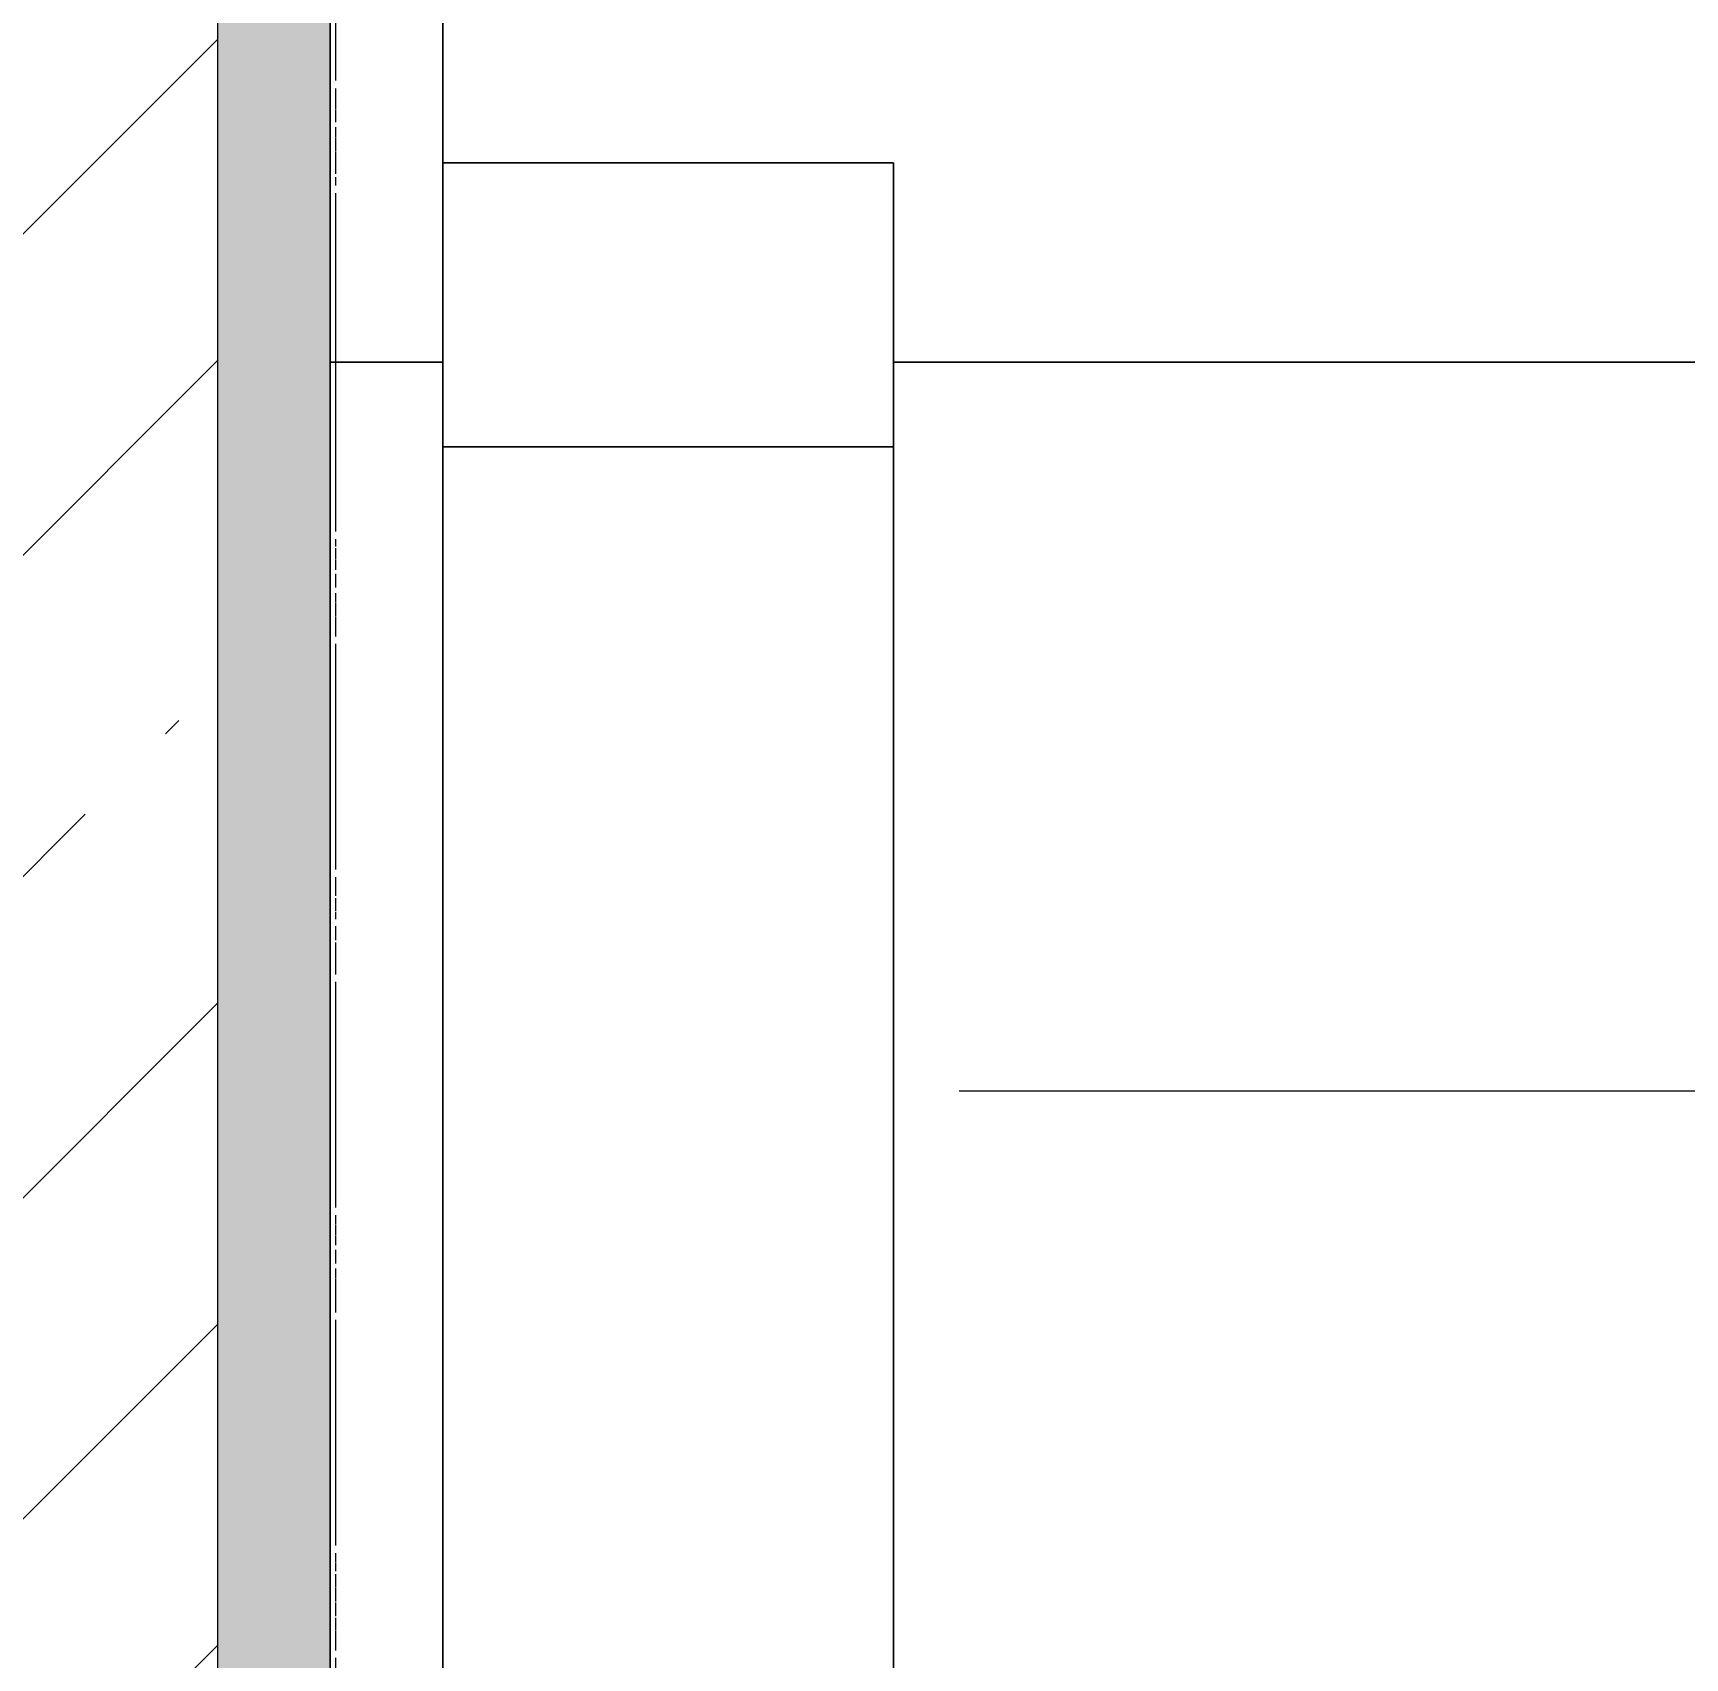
# Model space of a CAD drawing. Header units: millimetres. Extents: x 81494 to 296443, y -8553 to 29000.
# Drawn here: x 100767.2 to 101060.5, y 19024.5 to 19312.9 of the extents above; entities that cross this region are included whole.
import ezdxf

# ---------------------------------------------------------------- set-up
doc = ezdxf.new("R2010")
doc.units = ezdxf.units.MM
for name, color, linetype, lineweight in [('A-ANNO-DIMS', 7, 'Continuous', 9), ('A-ANNO-DIMS-100', 7, 'Continuous', 9), ('A-WALL', 7, 'Continuous', 9), ('I-FURN-IDEN', 7, 'Continuous', 9), ('I-WALL', 7, 'Continuous', 9)]:
    doc.layers.add(name, color=color, linetype=linetype, lineweight=lineweight)
for name, color, linetype, lineweight, true_color in [('A-WALL-1', 9, 'Continuous', 9, 0x808080), ('A-WALL-FNSH-1', 9, 'Continuous', 9, 0x808080), ('I-FURN-1', 9, 'Continuous', 9, 0x808080)]:
    doc.layers.add(name, color=color, linetype=linetype, lineweight=lineweight, true_color=true_color)
doc.styles.add('ISOCPEUR_1', font='isocpeur.ttf', dxfattribs={"width": 0.9, "height": 200})
doc.dimstyles.new('ISO-2_0_0_9К_Средний_округл2', dxfattribs={"dimscale": 304.8, "dimtxt": 199.196235, "dimasz": 0.492126, "dimexe": 0.393701, "dimexo": 0, "dimgap": 0, "dimtad": 1, "dimdec": 0, "dimrnd": 10, "dimzin": 0, "dimdsep": 46, "dimtxsty": 'ISOCPEUR_1', "dimblk1": 'OBLIQUE', "dimblk2": 'OBLIQUE', "dimsah": 1, "dimcen": 0.09, "dimdle": 0.393701, "dimazin": 0, "dimtfac": 1, "dimtdec": 4, "dimtix": 1, "dimtmove": 0, "dimatfit": 3, "dimfxl": 1, "dimtvp": 1, "dimtolj": 1, "dimtzin": 0, "dimarcsym": 2})

# ---------------------------------------------------------------- blocks, each defined once
blk = doc.blocks.new('Бизиборд лего - бизиборд 1_21б-32328682-План расстановки мебели и оборудования 1 этажа в осях 23_1-33')
at = {"layer": 'I-FURN-1'}
for p, q in [((315, 100), (-35.37, 100)), ((-35.37, 100), (-35.37, 20)), ((-35.37, 20), (-35.37, 100)), ((-35.37, 100), (315, 100)), ((315, 100), (15, 100)), ((15, 100), (15, 20)), ((15, 20), (15, 100)), ((15, 100), (315, 100)), ((0, 20), (-500, 20)), ((-85, 20), (-50, 20)), ((-50, 20), (-35.35, 20)), ((-35.35, 20), (-50, 20)), ((-50, 20), (-35.35, 20)), ((-45, 20), (-50, 20)), ((-50, 20), (-35.35, 20)), ((-49.66, 20), (-50, 20)), ((-50, 20), (-35.35, 20)), ((-35.35, 20), (-50, 20)), ((-50, 20), (-35.35, 20)), ((-35.35, 20), (-50, 20)), ((-50, 20), (-35.35, 20)), ((-47.07, 20), (-50, 20)), ((-50, 20), (-35.35, 20)), ((-35.35, 20), (-50, 20)), ((-50, 20), (-42.59, 20)), ((-48.66, 20), (-50, 20)), ((-50, 20), (-48.66, 20)), ((-49.66, 20), (-50, 20)), ((-50, 20), (-35.35, 20)), ((-35.35, 20), (-50, 20)), ((-50, 20), (-35.35, 20)), ((-49.66, 20), (-50, 20)), ((-50, 20), (-35.35, 20)), ((-35.35, 20), (-50, 20)), ((-50, 20), (-45, 20)), ((-49.66, 20), (-50, 20)), ((-50, 20), (-47.07, 20)), ((-49.66, 20), (-50, 20)), ((-50, 20), (-49.66, 20)), ((-45, 20), (-50, 20)), ((-50, 20), (-35.35, 20)), ((-47.07, 20), (-50, 20)), ((-50, 20), (-35.35, 20)), ((-49.66, 20), (-50, 20)), ((-50, 20), (-48.66, 20)), ((-35.35, 20), (-50, 20)), ((-50, 20), (-48.66, 20)), ((-35.35, 20), (-50, 20)), ((-50, 20), (-48.66, 20)), ((-47.07, 20), (-50, 20)), ((-50, 20), (-40, 20)), ((-45, 20), (-50, 20)), ((-50, 20), (-30, 20)), ((-30, 20), (-50, 20)), ((-50, 20), (-49.66, 20)), ((-49.66, 20), (-50, 20)), ((-50, 20), (-40, 20)), ((-47.07, 20), (-50, 20)), ((-50, 20), (-30, 20)), ((-30, 20), (-50, 20)), ((-50, 20), (-30, 20)), ((-30, 20), (-50, 20)), ((-50, 20), (-42.59, 20)), ((-30, 20), (-50, 20)), ((-45, 20), (-49.66, 20)), ((-45, 20), (-49.66, 20)), ((-48.66, 20), (-49.66, 20)), ((-45, 20), (-49.66, 20)), ((-48.66, 20), (-49.66, 20)), ((-49.66, 20), (-40, 20)), ((-48.66, 20), (-49.66, 20)), ((-49.66, 20), (-48.66, 20)), ((-30, 20), (-49.66, 20)), ((-48.66, 20), (-42.59, 20)), ((-42.59, 20), (-48.66, 20)), ((-48.66, 20), (-35.35, 20)), ((-47.07, 20), (-48.66, 20)), ((-45, 20), (-48.66, 20)), ((-35.35, 20), (-48.66, 20)), ((-48.66, 20), (-35.35, 20)), ((-48.66, 20), (-47.07, 20)), ((-48.66, 20), (-47.07, 20)), ((-48.66, 20), (-47.07, 20)), ((-45, 20), (-47.07, 20)), ((-45, 20), (-47.07, 20)), ((-47.07, 20), (-40, 20)), ((-45, 20), (-47.07, 20)), ((-47.07, 20), (-35.35, 20)), ((-47.07, 20), (-40, 20)), ((-35.35, 20), (-47.07, 20)), ((-47.07, 20), (-45, 20)), ((-45, 20), (-47.07, 20)), ((-35.35, 20), (-45, 20)), ((-42.59, 20), (-45, 20)), ((-42.59, 20), (-45, 20)), ((-35.35, 20), (-45, 20)), ((-37.41, 20), (-45, 20)), ((-45, 20), (-42.59, 20)), ((-35.35, 20), (-45, 20)), ((-42.59, 20), (-45, 20)), ((-35.35, 20), (-45, 20)), ((-42.59, 20), (-45, 20)), ((-35.35, 20), (-45, 20)), ((-45, 20), (-40, 20)), ((-40, 20), (-45, 20)), ((-40, 20), (-42.59, 20)), ((-35.35, 20), (-42.59, 20)), ((-42.59, 20), (-35.35, 20)), ((-40, 20), (-42.59, 20)), ((-42.59, 20), (-35.35, 20)), ((-40, 20), (-42.59, 20)), ((-40, 20), (-42.59, 20)), ((-42.59, 20), (-30, 20)), ((-41.7, 20), (-35.37, 20)), ((-35.35, 20), (-40, 20)), ((-35.35, 20), (-40, 20)), ((-40, 20), (-37.41, 20)), ((-35.35, 20), (-40, 20)), ((-40, 20), (-35.35, 20)), ((-35.35, 20), (-40, 20)), ((-40, 20), (-35.35, 20)), ((-40, 20), (-35.35, 20)), ((-40, 20), (-35, 20)), ((-40, 20), (-31.34, 20)), ((-37.41, 20), (-40, 20)), ((-35.35, 20), (-37.41, 20)), ((-37.41, 20), (-35.35, 20)), ((-30.34, 20), (-37.41, 20)), ((-35, 20), (-33.43, 20)), ((-35, 20), (-30, 20)), ((-30, 20), (-35, 20)), ((-35, 20), (-30, 20)), ((-30, 20), (-35, 20)), ((-35, 20), (-30, 20)), ((-30, 20), (-35, 20)), ((-35, 20), (-30, 20)), ((-30, 20), (-35, 20)), ((-35, 20), (-30, 20)), ((-30, 20), (-35, 20)), ((-35, 20), (-30, 20)), ((-30, 20), (-35, 20)), ((-35, 20), (-32.93, 20)), ((-30, 20), (-35, 20)), ((-35, 20), (-30, 20)), ((-30, 20), (-35, 20)), ((-35, 20), (-30, 20)), ((-30.34, 20), (-35, 20)), ((-35, 20), (-30, 20)), ((-30, 20), (-35, 20)), ((-35, 20), (-30, 20)), ((-32.93, 20), (-35, 20)), ((-35, 20), (-30, 20)), ((-30, 20), (-35, 20)), ((-35, 20), (-30, 20)), ((-30, 20), (-35, 20)), ((-35, 20), (-32.93, 20)), ((-31.34, 20), (-35, 20)), ((-35, 20), (-32.93, 20)), ((-30.34, 20), (-35, 20)), ((-35, 20), (-30, 20)), ((-30, 20), (-35, 20)), ((-35, 20), (-30, 20)), ((-32.93, 20), (-35, 20)), ((-35, 20), (-30, 20)), ((-30.34, 20), (-35, 20)), ((-35, 20), (-30, 20)), ((-30, 20), (-35, 20)), ((-35, 20), (-30, 20)), ((-30, 20), (-35, 20)), ((-35, 20), (-32.93, 20)), ((-32.93, 20), (-35, 20)), ((-35, 20), (-32.93, 20)), ((-35, 20), (-33.43, 20)), ((-33.43, 20), (-35, 20)), ((-32.93, 20), (-31.34, 20)), ((-32.93, 20), (-30, 20)), ((-30, 20), (-32.93, 20)), ((-32.93, 20), (-31.34, 20)), ((-32.93, 20), (-31.34, 20)), ((-30, 20), (-32.93, 20)), ((-32.93, 20), (-30.34, 20)), ((-30.34, 20), (-32.93, 20)), ((-32.93, 20), (-30, 20)), ((-32.93, 20), (-31.34, 20)), ((-31.34, 20), (-32.93, 20)), ((-31.34, 20), (-30.34, 20)), ((-30.34, 20), (-31.34, 20)), ((-31.34, 20), (-30, 20)), ((-31.34, 20), (-30.34, 20)), ((-30, 20), (-30.34, 20)), ((-30.34, 20), (-30, 20)), ((-30, 20), (-30.34, 20)), ((-30, 20), (-30.34, 20)), ((-30, 20), (-30.34, 20)), ((-30.34, 20), (-30, 20)), ((-30, 20), (-30.34, 20)), ((-30.34, 20), (-30, 20)), ((-30, 20), (-30.34, 20)), ((-30, 20), (0, 20)), ((-30, 20), (30, 20)), ((30, 20), (-30, 20)), ((0, 0), (0, 20)), ((0, 20), (0, 0)), ((500, 20), (0, 20)), ((0, 20), (0, 0)), ((0, 0), (0, 20)), ((0, 20), (15, 20)), ((15, 20), (30, 20)), ((30, 20), (15, 20)), ((15, 20), (30, 20)), ((30, 20), (49.66, 20)), ((37.41, 20), (30, 20)), ((30, 20), (50, 20)), ((50, 20), (30, 20)), ((30, 20), (49.66, 20)), ((30.34, 20), (30, 20)), ((30, 20), (50, 20)), ((31.34, 20), (30, 20)), ((30, 20), (47.07, 20)), ((32.93, 20), (30, 20)), ((30, 20), (31.34, 20)), ((50, 20), (30, 20)), ((30, 20), (40, 20)), ((30.34, 20), (30, 20)), ((30, 20), (50, 20)), ((50, 20), (30, 20)), ((30, 20), (50, 20)), ((50, 20), (30, 20)), ((30, 20), (31.34, 20)), ((49.66, 20), (30, 20)), ((30, 20), (47.07, 20)), ((35, 20), (30, 20)), ((30, 20), (50, 20)), ((50, 20), (30, 20)), ((30, 20), (45, 20)), ((30.34, 20), (30, 20)), ((30, 20), (50, 20)), ((50, 20), (30, 20)), ((30, 20), (32.93, 20)), ((47.07, 20), (30, 20)), ((30, 20), (35, 20)), ((31.34, 20), (30, 20)), ((30, 20), (30.34, 20)), ((48.66, 20), (30, 20)), ((30, 20), (30.34, 20)), ((50, 20), (30, 20)), ((30, 20), (45, 20)), ((35, 20), (30, 20)), ((30, 20), (40, 20)), ((50, 20), (30, 20)), ((30, 20), (50, 20)), ((50, 20), (30, 20)), ((30, 20), (50, 20)), ((50, 20), (30, 20)), ((30, 20), (31.34, 20)), ((30.34, 20), (30, 20)), ((30, 20), (35, 20)), ((35, 20), (30, 20)), ((30, 20), (30.34, 20)), ((30.34, 20), (30, 20)), ((30, 20), (32.93, 20)), ((50, 20), (30, 20)), ((30, 20), (50, 20)), ((50, 20), (30, 20)), ((45, 20), (30.34, 20)), ((37.41, 20), (30.34, 20)), ((50, 20), (30.34, 20)), ((30.34, 20), (31.34, 20)), ((30.34, 20), (50, 20)), ((35, 20), (30.34, 20)), ((30.34, 20), (31.34, 20)), ((32.93, 20), (30.34, 20)), ((31.34, 20), (32.72, 20)), ((32.72, 20), (31.34, 20)), ((31.34, 20), (32.72, 20)), ((32.72, 20), (31.34, 20)), ((31.34, 20), (32.72, 20)), ((50, 20), (31.34, 20)), ((31.34, 20), (50, 20)), ((31.34, 20), (50, 20)), ((35, 20), (31.34, 20)), ((31.34, 20), (32.93, 20)), ((31.34, 20), (35, 20)), ((31.34, 20), (32.93, 20)), ((32.93, 20), (36.85, 20)), ((36.85, 20), (32.93, 20)), ((32.93, 20), (36.85, 20)), ((36.85, 20), (32.93, 20)), ((32.93, 20), (36.85, 20)), ((35, 20), (32.93, 20)), ((32.93, 20), (50, 20)), ((32.93, 20), (37.41, 20)), ((32.93, 20), (37.41, 20)), ((37.41, 20), (32.93, 20)), ((32.93, 20), (48.66, 20)), ((37.41, 20), (35, 20)), ((42.59, 20), (35, 20)), ((35, 20), (42.59, 20)), ((40, 20), (35, 20)), ((50, 20), (35, 20)), ((35, 20), (50, 20)), ((50, 20), (35, 20)), ((35, 20), (50, 20)), ((45, 20), (35, 20)), ((37.41, 20), (40, 20)), ((40, 20), (37.41, 20)), ((37.41, 20), (40, 20)), ((40, 20), (37.41, 20)), ((37.41, 20), (40, 20)), ((50, 20), (37.41, 20)), ((40, 20), (37.41, 20)), ((40, 20), (37.41, 20)), ((37.41, 20), (50, 20)), ((37.41, 20), (42.59, 20)), ((42.59, 20), (37.41, 20)), ((42.59, 20), (40, 20)), ((40, 20), (50, 20)), ((42.59, 20), (40, 20)), ((49.66, 20), (40, 20)), ((40, 20), (42.59, 20)), ((40.99, 20), (45, 20)), ((45, 20), (40.99, 20)), ((40.99, 20), (45, 20)), ((45, 20), (40.99, 20)), ((40.99, 20), (45, 20)), ((47.07, 20), (42.59, 20)), ((45, 20), (42.59, 20)), ((45, 20), (42.59, 20)), ((42.59, 20), (45, 20)), ((42.59, 20), (45, 20)), ((42.59, 20), (47.07, 20)), ((47.07, 20), (42.59, 20)), ((50, 20), (45, 20)), ((47.07, 20), (45, 20)), ((50, 20), (45, 20)), ((45, 20), (50, 20)), ((45, 20), (47.07, 20)), ((45, 20), (50, 20)), ((45, 20), (47.07, 20)), ((50, 20), (45, 20)), ((45.12, 20), (48.66, 20)), ((48.66, 20), (45.12, 20)), ((45.12, 20), (48.66, 20)), ((48.66, 20), (45.12, 20)), ((45.12, 20), (48.66, 20)), ((47.07, 20), (49.66, 20)), ((48.66, 20), (47.07, 20)), ((50, 20), (47.07, 20)), ((47.07, 20), (50, 20)), ((50, 20), (47.07, 20)), ((47.07, 20), (48.66, 20)), ((47.07, 20), (50, 20)), ((47.07, 20), (49.66, 20)), ((49.66, 20), (47.07, 20)), ((49.66, 20), (48.66, 20)), ((48.66, 20), (49.66, 20)), ((50, 20), (48.66, 20)), ((48.66, 20), (50, 20)), ((49.66, 20), (50, 20)), ((49.66, 20), (50, 20)), ((49.66, 20), (50, 20)), ((50, 20), (49.66, 20)), ((50, 20), (49.66, 20)), ((49.66, 20), (50, 20)), ((50, 20), (49.66, 20)), ((49.66, 20), (50, 20)), ((50, 20), (49.66, 20)), ((50, 20), (90, 20)), ((90, 20), (50, 20)), ((50, 20), (90, 20)), ((90, 20), (50, 20)), ((50, 20), (90, 20)), ((90, 20), (92.93, 20)), ((107.07, 20), (90, 20)), ((90, 20), (107.07, 20)), ((107.07, 20), (90, 20)), ((90, 20), (92.93, 20)), ((107.07, 20), (90, 20)), ((90, 20), (90.34, 20)), ((90.34, 20), (90, 20)), ((90, 20), (90.34, 20)), ((90.34, 20), (90, 20)), ((90, 20), (107.07, 20)), ((107.07, 20), (90, 20)), ((90, 20), (107.07, 20)), ((107.07, 20), (90, 20)), ((90, 20), (105, 20)), ((107.07, 20), (90, 20)), ((90, 20), (107.07, 20)), ((107.07, 20), (90, 20)), ((90, 20), (105, 20)), ((90.34, 20), (90, 20)), ((90, 20), (102.59, 20)), ((102.59, 20), (90, 20)), ((90, 20), (107.07, 20)), ((107.07, 20), (90, 20)), ((90, 20), (100, 20)), ((107.07, 20), (90, 20)), ((90, 20), (107.07, 20)), ((90.34, 20), (90, 20)), ((90, 20), (107.07, 20)), ((107.07, 20), (90, 20)), ((90, 20), (107.07, 20)), ((90.34, 20), (90, 20)), ((90, 20), (102.59, 20)), ((95, 20), (90, 20)), ((90, 20), (107.07, 20)), ((107.07, 20), (90, 20)), ((90, 20), (107.07, 20)), ((107.07, 20), (90, 20)), ((90, 20), (92.93, 20)), ((90.34, 20), (90, 20)), ((90, 20), (107.07, 20)), ((107.07, 20), (90, 20)), ((90, 20), (107.07, 20)), ((107.07, 20), (90, 20)), ((90, 20), (92.93, 20)), ((100, 20), (90, 20)), ((90, 20), (91.34, 20)), ((90.34, 20), (90, 20)), ((90, 20), (90.34, 20)), ((107.07, 20), (90, 20)), ((90, 20), (91.34, 20)), ((107.07, 20), (90, 20)), ((90, 20), (110, 20)), ((110, 20), (90, 20)), ((90.34, 20), (91.34, 20)), ((91.34, 20), (90.34, 20)), ((90.34, 20), (91.34, 20)), ((91.34, 20), (90.34, 20)), ((91.34, 20), (90.34, 20)), ((107.07, 20), (90.34, 20)), ((95, 20), (90.34, 20)), ((95, 20), (90.34, 20)), ((107.07, 20), (90.34, 20)), ((90.34, 20), (92.93, 20)), ((91.34, 20), (94.73, 20)), ((94.73, 20), (91.34, 20)), ((91.34, 20), (94.73, 20)), ((94.73, 20), (91.34, 20)), ((91.34, 20), (94.73, 20)), ((91.34, 20), (105, 20)), ((92.93, 20), (91.34, 20)), ((91.34, 20), (92.93, 20)), ((95, 20), (91.34, 20)), ((92.93, 20), (91.34, 20)), ((91.34, 20), (102.59, 20)), ((91.34, 20), (107.07, 20)), ((92.93, 20), (107.07, 20)), ((92.93, 20), (107.07, 20)), ((95, 20), (92.93, 20)), ((92.93, 20), (95, 20)), ((95, 20), (92.93, 20)), ((92.93, 20), (95, 20)), ((92.93, 20), (107.07, 20)), ((92.93, 20), (107.07, 20)), ((95, 20), (98.86, 20)), ((98.86, 20), (95, 20)), ((95, 20), (98.86, 20)), ((98.86, 20), (95, 20)), ((95, 20), (98.86, 20)), ((100, 20), (95, 20)), ((95, 20), (97.41, 20)), ((97.41, 20), (95, 20)), ((97.41, 20), (95, 20)), ((97.41, 20), (95, 20)), ((97.41, 20), (95, 20)), ((95, 20), (97.41, 20)), ((97.41, 20), (95, 20)), ((97.41, 20), (100, 20)), ((100, 20), (97.41, 20)), ((100, 20), (97.41, 20)), ((107.07, 20), (97.41, 20)), ((102.59, 20), (97.41, 20)), ((97.41, 20), (102.59, 20)), ((100, 20), (97.41, 20)), ((100, 20), (102.59, 20)), ((102.59, 20), (100, 20)), ((100, 20), (102.59, 20)), ((102.59, 20), (100, 20)), ((100, 20), (102.59, 20)), ((105, 20), (100, 20)), ((100, 20), (102.59, 20)), ((102.59, 20), (100, 20)), ((102.59, 20), (100, 20)), ((100, 20), (107.07, 20)), ((107.07, 20), (100, 20)), ((102.59, 20), (100, 20)), ((102.59, 20), (105, 20)), ((105, 20), (102.59, 20)), ((107.07, 20), (102.59, 20)), ((102.59, 20), (107.07, 20)), ((107.07, 20), (102.59, 20)), ((102.59, 20), (105, 20)), ((105, 20), (102.59, 20)), ((102.59, 20), (105, 20)), ((107.07, 20), (102.59, 20)), ((102.59, 20), (107.07, 20)), ((103, 20), (107.07, 20)), ((107.07, 20), (103, 20)), ((103, 20), (107.07, 20)), ((107.07, 20), (103, 20)), ((103, 20), (107.07, 20)), ((105, 20), (107.07, 20)), ((107.07, 20), (105, 20)), ((105, 20), (107.07, 20)), ((107.07, 20), (105, 20)), ((105, 20), (107.07, 20)), ((105, 20), (107.07, 20)), ((105, 20), (107.07, 20)), ((107.07, 20), (105, 20)), ((105, 20), (107.07, 20)), ((107.07, 20), (107.14, 20)), ((107.14, 20), (107.07, 20)), ((107.07, 20), (107.14, 20)), ((107.14, 20), (107.07, 20)), ((107.07, 20), (107.14, 20)), ((107.14, 20), (107.07, 20)), ((107.07, 20), (107.14, 20)), ((107.14, 20), (107.07, 20)), ((107.07, 20), (107.14, 20)), ((107.14, 20), (107.07, 20)), ((107.07, 20), (107.14, 20)), ((107.14, 20), (107.07, 20)), ((107.07, 20), (107.14, 20)), ((107.14, 20), (107.07, 20)), ((107.07, 20), (107.14, 20)), ((107.14, 20), (107.07, 20)), ((107.07, 20), (107.14, 20)), ((107.14, 20), (107.07, 20)), ((107.07, 20), (107.14, 20)), ((107.14, 20), (107.07, 20)), ((107.07, 20), (107.14, 20)), ((107.14, 20), (107.07, 20)), ((107.07, 20), (107.14, 20)), ((107.14, 20), (107.07, 20)), ((107.07, 20), (107.14, 20)), ((107.14, 20), (107.07, 20)), ((107.07, 20), (107.14, 20)), ((107.14, 20), (107.07, 20)), ((107.07, 20), (107.14, 20)), ((107.14, 20), (107.07, 20)), ((107.07, 20), (107.14, 20)), ((107.14, 20), (107.07, 20)), ((107.07, 20), (107.14, 20)), ((107.14, 20), (107.07, 20)), ((107.07, 20), (107.14, 20)), ((107.14, 20), (107.07, 20)), ((107.07, 20), (107.14, 20)), ((107.14, 20), (107.07, 20)), ((107.07, 20), (107.14, 20)), ((107.14, 20), (107.07, 20)), ((107.07, 20), (107.14, 20)), ((107.14, 20), (107.07, 20)), ((107.07, 20), (107.14, 20)), ((107.14, 20), (107.07, 20)), ((107.07, 20), (107.14, 20)), ((107.14, 20), (107.07, 20)), ((107.07, 20), (107.14, 20)), ((107.14, 20), (107.07, 20)), ((107.07, 20), (107.14, 20)), ((107.14, 20), (107.07, 20)), ((107.07, 20), (107.14, 20)), ((107.14, 20), (107.07, 20)), ((107.13, 20), (108.66, 20)), ((108.66, 20), (107.13, 20)), ((107.13, 20), (108.66, 20)), ((108.66, 20), (107.13, 20)), ((107.13, 20), (108.66, 20)), ((107.14, 20), (110, 20)), ((110, 20), (107.14, 20)), ((107.14, 20), (110, 20)), ((110, 20), (107.14, 20)), ((107.14, 20), (110, 20)), ((110, 20), (107.14, 20)), ((107.14, 20), (110, 20)), ((110, 20), (107.14, 20)), ((107.14, 20), (108.66, 20)), ((108.66, 20), (107.14, 20)), ((107.14, 20), (110, 20)), ((110, 20), (107.14, 20)), ((107.14, 20), (110, 20)), ((110, 20), (107.14, 20)), ((107.14, 20), (110, 20)), ((110, 20), (107.14, 20)), ((107.14, 20), (110, 20)), ((110, 20), (107.14, 20)), ((107.14, 20), (108.66, 20)), ((108.66, 20), (107.14, 20)), ((107.14, 20), (108.66, 20)), ((110, 20), (107.14, 20)), ((107.14, 20), (110, 20)), ((110, 20), (107.14, 20)), ((107.14, 20), (110, 20)), ((110, 20), (107.14, 20)), ((107.14, 20), (110, 20)), ((110, 20), (107.14, 20)), ((107.14, 20), (110, 20)), ((110, 20), (107.14, 20)), ((107.14, 20), (110, 20)), ((108.66, 20), (107.14, 20)), ((107.14, 20), (108.66, 20)), ((108.66, 20), (107.14, 20)), ((107.14, 20), (110, 20)), ((110, 20), (107.14, 20)), ((107.14, 20), (109.66, 20)), ((110, 20), (107.14, 20)), ((107.14, 20), (110, 20)), ((108.66, 20), (107.14, 20)), ((107.14, 20), (110, 20)), ((110, 20), (107.14, 20)), ((107.14, 20), (110, 20)), ((110, 20), (107.14, 20)), ((107.14, 20), (110, 20)), ((110, 20), (107.14, 20)), ((107.14, 20), (110, 20)), ((110, 20), (107.14, 20)), ((107.14, 20), (110, 20)), ((110, 20), (107.14, 20)), ((107.14, 20), (110, 20)), ((110, 20), (107.14, 20)), ((108.66, 20), (110, 20)), ((109.66, 20), (108.66, 20)), ((108.66, 20), (109.66, 20)), ((109.66, 20), (108.66, 20)), ((108.66, 20), (110, 20)), ((110, 20), (108.66, 20)), ((108.66, 20), (109.66, 20)), ((109.66, 20), (108.66, 20)), ((110, 20), (108.66, 20)), ((110, 20), (109.66, 20)), ((109.66, 20), (110, 20)), ((110, 20), (109.66, 20)), ((109.66, 20), (110, 20)), ((110, 20), (109.66, 20)), ((109.66, 20), (110, 20)), ((110, 20), (150, 20)), ((150, 20), (110, 20)), ((110, 20), (150, 20)), ((150, 20), (110, 20)), ((110, 20), (150, 20)), ((150, 20), (165, 20)), ((150.34, 20), (150, 20)), ((150, 20), (165, 20)), ((165, 20), (150, 20)), ((150, 20), (151.34, 20)), ((165, 20), (150, 20)), ((150, 20), (165, 20)), ((150.34, 20), (150, 20)), ((150, 20), (150.34, 20)), ((150.34, 20), (150, 20)), ((150, 20), (165, 20)), ((165, 20), (150, 20)), ((150, 20), (157.41, 20)), ((162.59, 20), (150, 20)), ((150, 20), (165, 20)), ((165, 20), (150, 20)), ((150, 20), (165, 20)), ((165, 20), (150, 20)), ((150, 20), (150.34, 20)), ((150.34, 20), (150, 20)), ((150, 20), (165, 20)), ((150.34, 20), (150, 20)), ((150, 20), (165, 20)), ((150.34, 20), (150, 20)), ((150, 20), (162.59, 20)), ((150.34, 20), (150, 20)), ((150, 20), (162.59, 20)), ((162.59, 20), (150, 20)), ((150, 20), (160, 20)), ((165, 20), (150, 20)), ((150, 20), (162.59, 20)), ((165, 20), (150, 20)), ((150, 20), (152.93, 20)), ((150.34, 20), (150, 20)), ((150, 20), (165, 20)), ((152.93, 20), (150, 20)), ((150, 20), (165, 20)), ((165, 20), (150, 20)), ((150, 20), (155, 20)), ((150.34, 20), (150, 20)), ((150, 20), (165, 20)), ((165, 20), (150, 20)), ((150, 20), (162.59, 20)), ((165, 20), (150, 20)), ((150, 20), (165, 20)), ((165, 20), (150, 20)), ((150, 20), (160, 20)), ((150.34, 20), (150, 20)), ((150, 20), (152.93, 20)), ((165, 20), (150, 20)), ((150, 20), (165, 20)), ((165, 20), (150, 20)), ((150, 20), (170, 20)), ((170, 20), (150, 20)), ((165, 20), (150.34, 20)), ((152.93, 20), (150.34, 20)), ((150.34, 20), (151.34, 20)), ((151.34, 20), (150.34, 20)), ((150.34, 20), (151.34, 20)), ((152.93, 20), (150.34, 20)), ((165, 20), (150.34, 20)), ((151.34, 20), (150.34, 20)), ((165, 20), (150.34, 20)), ((165, 20), (150.34, 20)), ((151.34, 20), (150.34, 20)), ((151.34, 20), (150.34, 20)), ((151.34, 20), (156.74, 20)), ((156.74, 20), (151.34, 20)), ((151.34, 20), (156.74, 20)), ((156.74, 20), (151.34, 20)), ((151.34, 20), (156.74, 20)), ((151.34, 20), (152.93, 20)), ((151.34, 20), (155, 20)), ((152.93, 20), (151.34, 20)), ((151.34, 20), (152.93, 20)), ((157.41, 20), (151.34, 20)), ((152.93, 20), (151.34, 20)), ((165, 20), (151.34, 20)), ((152.93, 20), (165, 20)), ((157.41, 20), (152.93, 20)), ((155, 20), (152.93, 20)), ((152.93, 20), (155, 20)), ((157.41, 20), (152.93, 20)), ((152.93, 20), (155, 20)), ((165, 20), (152.93, 20)), ((157.41, 20), (152.93, 20)), ((152.93, 20), (157.41, 20)), ((155, 20), (157.41, 20)), ((157.41, 20), (155, 20)), ((155, 20), (160, 20)), ((155, 20), (165, 20)), ((155, 20), (165, 20)), ((157.41, 20), (160, 20)), ((160, 20), (157.41, 20)), ((157.41, 20), (160, 20)), ((160, 20), (157.41, 20)), ((157.41, 20), (160, 20)), ((165, 20), (157.41, 20)), ((157.41, 20), (160, 20)), ((160, 20), (157.41, 20)), ((157.41, 20), (162.59, 20)), ((160, 20), (157.41, 20)), ((162.59, 20), (157.41, 20)), ((165, 20), (157.41, 20)), ((157.41, 20), (165, 20)), ((160, 20), (165, 20)), ((162.59, 20), (160, 20)), ((160, 20), (162.59, 20)), ((165, 20), (160, 20)), ((160, 20), (165, 20)), ((160, 20), (165, 20)), ((160.88, 20), (165, 20)), ((165, 20), (160.88, 20)), ((160.88, 20), (165, 20)), ((165, 20), (160.88, 20)), ((160.88, 20), (165, 20)), ((165, 20), (162.59, 20)), ((162.59, 20), (165, 20)), ((165, 20), (162.59, 20)), ((162.59, 20), (165, 20)), ((165, 20), (162.59, 20)), ((162.59, 20), (165, 20)), ((162.59, 20), (165, 20)), ((165, 20), (162.59, 20)), ((162.59, 20), (165, 20)), ((162.59, 20), (165, 20)), ((165, 20), (165.01, 20)), ((165.01, 20), (165, 20)), ((165, 20), (165.01, 20)), ((165.01, 20), (165, 20)), ((165, 20), (165.01, 20)), ((165.01, 20), (165, 20)), ((165, 20), (165.01, 20)), ((165.01, 20), (165, 20)), ((165, 20), (165.01, 20)), ((165.01, 20), (165, 20)), ((165, 20), (165.01, 20)), ((165.01, 20), (165, 20)), ((165, 20), (165.01, 20)), ((165.01, 20), (165, 20)), ((165, 20), (165.01, 20)), ((165.01, 20), (165, 20)), ((165, 20), (165.01, 20)), ((165.01, 20), (165, 20)), ((165, 20), (165.01, 20)), ((165.01, 20), (165, 20)), ((165, 20), (165.01, 20)), ((165.01, 20), (165, 20)), ((165, 20), (165.01, 20)), ((165.01, 20), (165, 20)), ((165, 20), (165.01, 20)), ((165.01, 20), (165, 20)), ((165, 20), (165.01, 20)), ((165.01, 20), (165, 20)), ((165, 20), (165.01, 20)), ((165.01, 20), (165, 20)), ((165, 20), (165.01, 20)), ((165.01, 20), (165, 20)), ((165, 20), (165.01, 20)), ((165.01, 20), (165, 20)), ((165, 20), (165.01, 20)), ((165.01, 20), (165, 20)), ((165, 20), (165.01, 20)), ((165.01, 20), (165, 20)), ((165, 20), (165.01, 20)), ((165.01, 20), (165, 20)), ((165, 20), (165.01, 20)), ((165.01, 20), (165, 20)), ((165, 20), (165.01, 20)), ((165.01, 20), (165, 20)), ((165, 20), (165.01, 20)), ((165.01, 20), (165, 20)), ((165, 20), (165.01, 20)), ((165.01, 20), (165, 20)), ((165, 20), (165.01, 20)), ((165.01, 20), (165, 20)), ((165, 20), (165.01, 20)), ((165.01, 20), (165, 20)), ((165.01, 20), (168.66, 20)), ((168.66, 20), (165.01, 20)), ((165.01, 20), (168.66, 20)), ((168.66, 20), (165.01, 20)), ((165.01, 20), (168.66, 20)), ((165.01, 20), (170, 20)), ((170, 20), (165.01, 20)), ((165.01, 20), (170, 20)), ((170, 20), (165.01, 20)), ((165.01, 20), (170, 20)), ((170, 20), (165.01, 20)), ((165.01, 20), (170, 20)), ((167.07, 20), (165.01, 20)), ((165.01, 20), (168.66, 20)), ((170, 20), (165.01, 20)), ((165.01, 20), (170, 20)), ((170, 20), (165.01, 20)), ((165.01, 20), (170, 20)), ((169.66, 20), (165.01, 20)), ((165.01, 20), (170, 20)), ((170, 20), (165.01, 20)), ((165.01, 20), (170, 20)), ((170, 20), (165.01, 20)), ((165.01, 20), (167.07, 20)), ((168.66, 20), (165.01, 20)), ((165.01, 20), (170, 20)), ((170, 20), (165.01, 20)), ((165.01, 20), (170, 20)), ((170, 20), (165.01, 20)), ((165.01, 20), (170, 20)), ((170, 20), (165.01, 20)), ((165.01, 20), (167.07, 20)), ((170, 20), (165.01, 20)), ((165.01, 20), (168.66, 20)), ((170, 20), (165.01, 20)), ((165.01, 20), (170, 20)), ((167.07, 20), (165.01, 20)), ((165.01, 20), (169.66, 20)), ((167.07, 20), (165.01, 20)), ((165.01, 20), (170, 20)), ((170, 20), (165.01, 20)), ((165.01, 20), (170, 20)), ((170, 20), (165.01, 20)), ((165.01, 20), (170, 20)), ((170, 20), (165.01, 20)), ((165.01, 20), (170, 20)), ((170, 20), (165.01, 20)), ((165.01, 20), (170, 20)), ((170, 20), (165.01, 20)), ((165.01, 20), (168.66, 20)), ((170, 20), (165.01, 20)), ((165.01, 20), (167.07, 20)), ((170, 20), (165.01, 20)), ((165.01, 20), (170, 20)), ((170, 20), (165.01, 20)), ((165.01, 20), (170, 20)), ((170, 20), (165.01, 20)), ((170, 20), (167.07, 20)), ((167.07, 20), (168.66, 20)), ((167.07, 20), (170, 20)), ((170, 20), (167.07, 20)), ((170, 20), (167.07, 20)), ((167.07, 20), (170, 20)), ((168.66, 20), (170, 20)), ((168.66, 20), (170, 20)), ((170, 20), (168.66, 20)), ((168.66, 20), (170, 20)), ((168.66, 20), (170, 20)), ((170, 20), (169.66, 20)), ((169.66, 20), (170, 20)), ((170, 20), (210, 20)), ((210, 20), (170, 20)), ((170, 20), (210, 20)), ((210, 20), (170, 20)), ((170, 20), (210, 20)), ((210, 20), (230, 20)), ((211.34, 20), (210, 20)), ((210, 20), (230, 20)), ((230, 20), (210, 20)), ((210, 20), (225, 20)), ((212.93, 20), (210, 20)), ((210, 20), (215, 20)), ((230, 20), (210, 20)), ((210, 20), (230, 20)), ((230, 20), (210, 20)), ((210, 20), (230, 20)), ((230, 20), (210, 20)), ((210, 20), (230, 20)), ((230, 20), (210, 20)), ((210, 20), (230, 20)), ((230, 20), (210, 20)), ((210, 20), (230, 20)), ((230, 20), (210, 20)), ((210, 20), (211.34, 20)), ((212.93, 20), (210, 20)), ((210, 20), (225, 20)), ((210.34, 20), (210, 20)), ((210, 20), (210.34, 20)), ((210.34, 20), (210, 20)), ((210, 20), (230, 20)), ((230, 20), (210, 20)), ((210, 20), (230, 20)), ((230, 20), (210, 20)), ((210, 20), (211.34, 20)), ((210.34, 20), (210, 20)), ((210, 20), (222.59, 20)), ((212.93, 20), (210, 20)), ((210, 20), (229.66, 20)), ((211.34, 20), (210, 20)), ((210, 20), (230, 20)), ((225, 20), (210, 20)), ((210, 20), (230, 20)), ((230, 20), (210, 20)), ((210, 20), (210.34, 20)), ((211.34, 20), (210, 20)), ((210, 20), (230, 20)), ((230, 20), (210, 20)), ((210, 20), (230, 20)), ((230, 20), (210, 20)), ((210, 20), (210.34, 20)), ((211.34, 20), (210, 20)), ((210, 20), (227.07, 20)), ((230, 20), (210, 20)), ((210, 20), (210.34, 20)), ((230, 20), (210, 20)), ((210, 20), (230, 20)), ((230, 20), (210, 20)), ((210, 20), (230, 20)), ((230, 20), (210, 20)), ((211.34, 20), (210.34, 20)), ((210.34, 20), (211.34, 20)), ((212.93, 20), (210.34, 20)), ((211.34, 20), (210.34, 20)), ((210.34, 20), (212.93, 20)), ((210.34, 20), (211.34, 20)), ((210.34, 20), (215, 20)), ((211.34, 20), (214.62, 20)), ((214.62, 20), (211.34, 20)), ((211.34, 20), (214.62, 20)), ((214.62, 20), (211.34, 20)), ((211.34, 20), (214.62, 20)), ((225, 20), (211.34, 20)), ((211.34, 20), (215, 20)), ((215, 20), (211.34, 20)), ((211.34, 20), (212.93, 20)), ((211.34, 20), (212.93, 20)), ((212.93, 20), (211.34, 20)), ((212.93, 20), (211.34, 20)), ((220, 20), (211.34, 20)), ((211.34, 20), (220, 20)), ((230, 20), (211.34, 20)), ((215, 20), (212.93, 20)), ((217.41, 20), (212.93, 20)), ((212.93, 20), (215, 20)), ((222.59, 20), (212.93, 20)), ((212.93, 20), (215, 20)), ((230, 20), (212.93, 20)), ((215, 20), (212.93, 20)), ((217.41, 20), (212.93, 20)), ((212.93, 20), (215, 20)), ((215, 20), (222.59, 20)), ((222.59, 20), (215, 20)), ((215, 20), (222.59, 20)), ((222.59, 20), (215, 20)), ((215, 20), (222.59, 20)), ((229.66, 20), (215, 20)), ((215, 20), (217.41, 20)), ((215, 20), (220, 20)), ((230, 20), (215, 20)), ((215, 20), (217.41, 20)), ((215, 20), (217.41, 20)), ((217.41, 20), (215, 20)), ((215, 20), (217.41, 20)), ((215, 20), (230, 20)), ((217.41, 20), (227.07, 20)), ((225, 20), (217.41, 20)), ((217.41, 20), (220, 20)), ((217.41, 20), (220, 20)), ((230, 20), (217.41, 20)), ((222.59, 20), (217.41, 20)), ((217.41, 20), (220, 20)), ((220, 20), (225, 20)), ((220, 20), (222.59, 20)), ((220, 20), (227.07, 20)), ((220, 20), (225, 20)), ((222.59, 20), (220, 20)), ((220, 20), (225, 20)), ((222.59, 20), (230, 20)), ((230, 20), (222.59, 20)), ((222.59, 20), (225, 20)), ((230, 20), (222.59, 20)), ((225, 20), (222.59, 20)), ((222.89, 20), (228.66, 20)), ((228.66, 20), (222.89, 20)), ((222.89, 20), (228.66, 20)), ((228.66, 20), (222.89, 20)), ((222.89, 20), (228.66, 20)), ((230, 20), (225, 20)), ((225, 20), (230, 20)), ((225, 20), (227.07, 20)), ((228.66, 20), (225, 20)), ((225, 20), (227.07, 20)), ((225, 20), (230, 20)), ((230, 20), (225, 20)), ((225, 20), (227.07, 20)), ((227.07, 20), (225, 20)), ((225, 20), (227.07, 20)), ((227.07, 20), (228.66, 20)), ((227.07, 20), (228.66, 20)), ((227.07, 20), (228.66, 20)), ((227.07, 20), (229.66, 20)), ((227.07, 20), (229.66, 20)), ((228.66, 20), (227.07, 20)), ((227.07, 20), (230, 20)), ((227.07, 20), (230, 20)), ((228.66, 20), (230, 20)), ((228.66, 20), (230, 20)), ((230, 20), (228.66, 20)), ((228.66, 20), (229.66, 20)), ((229.66, 20), (228.66, 20)), ((230, 20), (229.66, 20)), ((229.66, 20), (230, 20)), ((229.66, 20), (230, 20)), ((229.66, 20), (230, 20)), ((229.66, 20), (230, 20)), ((230, 20), (229.66, 20)), ((230, 20), (270, 20)), ((270, 20), (230, 20)), ((230, 20), (270, 20)), ((270, 20), (230, 20)), ((230, 20), (270, 20)), ((-500, 0), (0, 0)), ((-30, 0), (-50, 0)), ((-50, 0), (-30, 0)), ((-30, 0), (-50, 0)), ((-50, 0), (-30, 0)), ((-42.59, 0), (-50, 0)), ((-50, 0), (-30, 0)), ((-30, 0), (-50, 0)), ((-50, 0), (-30, 0)), ((-30, 0), (-50, 0)), ((-50, 0), (-30, 0)), ((-30, 0), (-50, 0)), ((-50, 0), (-30, 0)), ((-30, 0), (-50, 0)), ((-50, 0), (-30, 0)), ((-30, 0), (-42.59, 0)), ((0, 0), (500, 0)), ((45, 0), (30, 0)), ((30, 0), (45, 0)), ((42.59, 0), (30, 0)), ((30, 0), (45, 0)), ((31.34, 0), (30, 0)), ((30, 0), (30.34, 0)), ((45, 0), (30, 0)), ((30, 0), (45, 0)), ((45, 0), (30, 0)), ((30, 0), (40, 0)), ((45, 0), (30, 0)), ((30, 0), (45, 0)), ((50, 0), (30, 0)), ((30, 0), (50, 0)), ((30.34, 0), (31.34, 0)), ((42.59, 0), (31.34, 0)), ((31.34, 0), (40, 0)), ((40, 0), (42.59, 0)), ((40, 0), (45, 0)), ((45, 0), (42.59, 0)), ((45, 0), (42.59, 0)), ((42.59, 0), (45, 0)), ((45.13, 0), (45, 0)), ((45, 0), (45.13, 0)), ((45.13, 0), (45, 0)), ((45, 0), (45.13, 0)), ((45.13, 0), (45, 0)), ((45, 0), (45.13, 0)), ((45.13, 0), (45, 0)), ((45, 0), (45.13, 0)), ((45.13, 0), (45, 0)), ((45, 0), (45.13, 0)), ((45.13, 0), (45, 0)), ((45, 0), (45.13, 0)), ((50, 0), (45.13, 0)), ((45.13, 0), (50, 0)), ((47.07, 0), (45.13, 0)), ((45.13, 0), (50, 0)), ((47.07, 0), (45.13, 0)), ((45.13, 0), (50, 0)), ((50, 0), (45.13, 0)), ((45.13, 0), (50, 0)), ((50, 0), (45.13, 0)), ((45.13, 0), (50, 0)), ((50, 0), (45.13, 0)), ((45.13, 0), (50, 0)), ((48.66, 0), (47.07, 0)), ((50, 0), (47.07, 0)), ((49.66, 0), (48.66, 0)), ((50, 0), (49.66, 0)), ((107.07, 0), (90, 0)), ((90, 0), (107.07, 0)), ((107.07, 0), (90, 0)), ((90, 0), (107.07, 0)), ((90.34, 0), (90, 0)), ((90, 0), (90.34, 0)), ((90.34, 0), (90, 0)), ((90, 0), (97.41, 0)), ((107.07, 0), (90, 0)), ((90, 0), (91.34, 0)), ((107.07, 0), (90, 0)), ((90, 0), (107.07, 0)), ((110, 0), (90, 0)), ((90, 0), (110, 0)), ((91.34, 0), (90.34, 0)), ((90.34, 0), (91.34, 0)), ((107.07, 0), (90.34, 0)), ((92.93, 0), (91.34, 0)), ((91.34, 0), (95, 0)), ((91.34, 0), (95, 0)), ((95, 0), (92.93, 0)), ((100, 0), (95, 0)), ((95, 0), (97.41, 0)), ((95, 0), (107.07, 0)), ((97.41, 0), (107.07, 0)), ((97.41, 0), (100, 0)), ((107.07, 0), (100, 0)), ((100, 0), (102.59, 0)), ((102.59, 0), (105, 0)), ((105, 0), (107.07, 0)), ((107.14, 0), (107.07, 0)), ((107.07, 0), (107.14, 0)), ((107.14, 0), (107.07, 0)), ((107.07, 0), (107.14, 0)), ((107.14, 0), (107.07, 0)), ((107.07, 0), (107.14, 0)), ((107.14, 0), (107.07, 0)), ((107.07, 0), (107.14, 0)), ((107.14, 0), (107.07, 0)), ((107.07, 0), (107.14, 0)), ((107.14, 0), (107.07, 0)), ((107.07, 0), (107.14, 0)), ((110, 0), (107.14, 0)), ((107.14, 0), (110, 0)), ((110, 0), (107.14, 0)), ((107.14, 0), (110, 0)), ((110, 0), (107.14, 0)), ((107.14, 0), (110, 0)), ((110, 0), (107.14, 0)), ((107.14, 0), (108.66, 0)), ((110, 0), (107.14, 0)), ((107.14, 0), (110, 0)), ((110, 0), (107.14, 0)), ((107.14, 0), (110, 0)), ((108.66, 0), (110, 0)), ((165, 0), (150, 0)), ((150, 0), (165, 0)), ((165, 0), (150, 0)), ((150, 0), (165, 0)), ((165, 0), (150, 0)), ((150, 0), (165, 0)), ((150.34, 0), (150, 0)), ((150, 0), (152.93, 0)), ((165, 0), (150, 0)), ((150, 0), (155, 0)), ((165, 0), (150, 0)), ((150, 0), (165, 0)), ((170, 0), (150, 0)), ((150, 0), (170, 0)), ((151.34, 0), (150.34, 0)), ((155, 0), (151.34, 0)), ((152.93, 0), (165, 0)), ((165, 0), (155, 0)), ((155, 0), (165, 0)), ((165.01, 0), (165, 0)), ((165, 0), (165.01, 0)), ((165.01, 0), (165, 0)), ((165, 0), (165.01, 0)), ((165.01, 0), (165, 0)), ((165, 0), (165.01, 0)), ((165.01, 0), (165, 0)), ((165, 0), (165.01, 0)), ((165.01, 0), (165, 0)), ((165, 0), (165.01, 0)), ((165.01, 0), (165, 0)), ((165, 0), (165.01, 0)), ((170, 0), (165.01, 0)), ((165.01, 0), (170, 0)), ((170, 0), (165.01, 0)), ((165.01, 0), (170, 0)), ((170, 0), (165.01, 0)), ((165.01, 0), (170, 0)), ((170, 0), (165.01, 0)), ((165.01, 0), (170, 0)), ((170, 0), (165.01, 0)), ((165.01, 0), (170, 0)), ((170, 0), (165.01, 0)), ((165.01, 0), (170, 0)), ((230, 0), (210, 0)), ((210, 0), (229.66, 0)), ((230, 0), (210, 0)), ((210, 0), (230, 0)), ((230, 0), (210, 0)), ((210, 0), (230, 0)), ((210.34, 0), (210, 0)), ((210, 0), (210.34, 0)), ((230, 0), (210, 0)), ((210, 0), (230, 0)), ((230, 0), (210, 0)), ((210, 0), (230, 0)), ((230, 0), (210, 0)), ((210, 0), (230, 0)), ((211.34, 0), (210.34, 0)), ((210.34, 0), (217.41, 0)), ((230, 0), (211.34, 0)), ((217.41, 0), (220, 0)), ((220, 0), (222.59, 0)), ((222.59, 0), (225, 0)), ((225, 0), (228.66, 0)), ((228.66, 0), (230, 0)), ((229.66, 0), (230, 0))]:
    blk.add_line(p, q, dxfattribs=at)
blk = doc.blocks.new('DIMBLOCK55-План расстановки мебели и оборудования 1 этажа в осях 23_1-33')
at = {"layer": 'A-ANNO-DIMS-100'}
for p, q in [((101270.62, 19374.5), (101270.62, 17631)), ((100920, 19254.5), (101390.62, 19254.5)), ((101270.62, 19254.5), (100920, 19254.5)), ((101376.69, 17751), (101150.62, 17751)), ((101270.62, 17751), (101376.69, 17751))]:
    blk.add_line(p, q, dxfattribs=at)
at = {"layer": 'A-ANNO-DIMS-100', "lineweight": 20}
for p, q in [((101270.62, 19254.5), (101195.62, 19329.5)), ((101270.62, 19254.5), (101345.62, 19179.5)), ((101270.62, 17751), (101195.62, 17826)), ((101270.62, 17751), (101345.62, 17676))]:
    blk.add_line(p, q, dxfattribs=at)
at = {"layer": 'A-ANNO-DIMS-100', "color": 0, "insert": (101009.33, 18267.16), "char_height": 200, "width": 565.4109, "attachment_point": 1, "rotation": 90, "line_spacing_factor": 1.149209, "style": 'ISOCPEUR_1'}
blk.add_mtext('1500', dxfattribs=at)
blk = doc.blocks.new('_Oblique')
at = {"color": 0, "linetype": 'ByBlock', "lineweight": -2}
blk.add_line((-0.5, -0.5), (0.5, 0.5), dxfattribs=at)

msp = doc.modelspace()

# ---------------------------------------------------------------- hatches: boundary and pattern name
at = {"layer": 'I-WALL'}
h = msp.add_hatch(dxfattribs=at)
h.set_pattern_fill('FP_2', color=256, style=0, pattern_type=2)
h.set_pattern_definition([(45, (0, 0), (-57.024626, 57.024626), []), (45, (57.025, 0), (-57.024626, 57.024626), [100.806, -20.161, 3.353, -16.808])])
h.paths.add_polyline_path([(100800, 17750), (100800, 21400), (100580, 21400), (100580, 17750), (100644.79, 17750)])
h = msp.add_hatch(dxfattribs=at)
h.set_pattern_fill('FP_67', color=256, style=0, pattern_type=2)
h.set_pattern_definition([(0, (0, 0), (121.92, 30.48), [10.058, -81.382, 10.058, -81.382, -487.68]), (0, (0, 0), (121.92, 30.48), [-182.88, 10.058, -172.822, 10.058, -81.382, -213.36]), (0, (0, 0), (121.92, 30.48), [-457.2, 10.058, -50.902, 10.058, -142.342]), (120, (45.72, 15.24), (-87.356454, 90.345817), [10.058, -81.382, 10.058, -81.382, -487.68]), (120, (45.72, 15.24), (-87.356454, 90.345817), [-182.88, 10.058, -172.822, 10.058, -81.382, -213.36]), (120, (45.72, 15.24), (-87.356454, 90.345817), [-457.2, 10.058, -50.902, 10.058, -142.342]), (240, (60.96, 76.2), (-34.563546, -120.825817), [10.058, -81.382, 10.058, -81.382, -487.68]), (240, (60.96, 76.2), (-34.563546, -120.825817), [-182.88, 10.058, -172.822, 10.058, -81.382, -213.36]), (240, (60.96, 76.2), (-34.563546, -120.825817), [-457.2, 10.058, -50.902, 10.058, -142.342])])
h.paths.add_polyline_path([(100816.36, 17750), (100820, 17750), (100820, 20791.5), (100800, 20791.5), (100800, 17750)])

# ---------------------------------------------------------------- linework, layer by layer
at = {"layer": 'A-WALL'}
for p, q in [((100820, 19304.5), (100820, 19344.5)), ((100820, 19297.09), (100820, 19303.16)), ((100820, 19287.93), (100820, 19296.2)), ((100820, 19285.84), (100820, 19287.43)), ((100820, 19224.5), (100820, 19284.5)), ((100820, 19221.78), (100820, 19223.16)), ((100820, 19217.65), (100820, 19221.57)), ((100820, 19214.5), (100820, 19217.09)), ((100820, 19209.5), (100820, 19213.51)), ((100820, 19205.84), (100820, 19209.38)), ((100820, 19164.5), (100820, 19204.5)), ((100820, 19159.77), (100820, 19163.16)), ((100820, 19155.64), (100820, 19159.5)), ((100820, 19151.91), (100820, 19154.5)), ((100820, 19147.43), (100820, 19151.5)), ((100820, 19145.84), (100820, 19147.37)), ((100820, 19104.5), (100820, 19144.5)), ((100820, 19097.76), (100820, 19103.16)), ((100820, 19094.5), (100820, 19097.09)), ((100820, 19089.5), (100820, 19093.62)), ((100820, 19085.84), (100820, 19089.49)), ((100820, 19044.5), (100820, 19084.5)), ((100820, 19039.88), (100820, 19043.16)), ((100820, 19031.91), (100820, 19039.5)), ((100820, 19025.84), (100820, 19031.61)), ((100820, 18984.5), (100820, 19024.5))]:
    msp.add_line(p, q, dxfattribs=at)
at = {"layer": 'A-WALL-1'}
msp.add_line((100800, 21400), (100800, 17530), dxfattribs=at)
at = {"layer": 'A-WALL-FNSH-1'}
for p, q in [((100821, 19304.48), (100821, 19344.5)), ((100821, 19301.57), (100821, 19303.08)), ((100821, 19299.5), (100821, 19301.47)), ((100821, 19297.09), (100821, 19299.38)), ((100821, 19294.5), (100821, 19296.2)), ((100821, 19291.91), (100821, 19294.37)), ((100821, 19289.5), (100821, 19291.79)), ((100821, 19287.93), (100821, 19289.4)), ((100821, 19285.84), (100821, 19287.35)), ((100821, 19224.48), (100821, 19284.5)), ((100821, 19221.78), (100821, 19223.08)), ((100821, 19219.5), (100821, 19221.47)), ((100821, 19217.65), (100821, 19219.38)), ((100821, 19214.5), (100821, 19216.96)), ((100821, 19211.91), (100821, 19213.51)), ((100821, 19209.5), (100821, 19211.79)), ((100821, 19207.43), (100821, 19209.38)), ((100821, 19205.84), (100821, 19207.35)), ((100821, 19164.48), (100821, 19204.5)), ((100821, 19161.57), (100821, 19163.08)), ((100821, 19159.77), (100821, 19161.47)), ((100821, 19157.09), (100821, 19159.38)), ((100821, 19155.64), (100821, 19156.96)), ((100821, 19151.91), (100821, 19154.37)), ((100821, 19149.5), (100821, 19151.5)), ((100821, 19147.43), (100821, 19149.4)), ((100821, 19145.84), (100821, 19147.35)), ((100821, 19104.48), (100821, 19144.5)), ((100821, 19101.57), (100821, 19103.08)), ((100821, 19099.5), (100821, 19101.47)), ((100821, 19097.76), (100821, 19099.38)), ((100821, 19094.5), (100821, 19096.96)), ((100821, 19091.91), (100821, 19093.62)), ((100821, 19089.5), (100821, 19091.79)), ((100821, 19087.43), (100821, 19089.4)), ((100821, 19085.84), (100821, 19087.35)), ((100821, 19044.48), (100821, 19084.5)), ((100821, 19041.57), (100821, 19043.08)), ((100821, 19039.88), (100821, 19041.47)), ((100821, 19037.09), (100821, 19039.38)), ((100821, 19034.5), (100821, 19036.96)), ((100821, 19031.91), (100821, 19034.37)), ((100821, 19029.5), (100821, 19031.61)), ((100821, 19027.43), (100821, 19029.4)), ((100821, 19025.84), (100821, 19027.35)), ((100821, 18984.48), (100821, 19024.5))]:
    msp.add_line(p, q, dxfattribs=at)
at = {"layer": 'I-FURN-IDEN'}
msp.add_line((100931.65, 19125.17), (101353.77, 19125.17), dxfattribs=at)

# ---------------------------------------------------------------- block references
at = {"layer": 'I-FURN-1', "rotation": 270.0000000000001}
msp.add_blockref('Бизиборд лего - бизиборд 1_21б-32328682-План расстановки мебели и оборудования 1 этажа в осях 23_1-33', (100820, 19254.5), dxfattribs=at)

# ---------------------------------------------------------------- dimensions: what is measured, and where the dimension line sits
at = {"layer": 'A-ANNO-DIMS'}
dim = msp.add_linear_dim(base=(101270.62258084, 17751.00000533), p1=(100920, 19254.50000533), p2=(101376.68859802, 17751.00000533), angle=90, dimstyle='ISO-2_0_0_9К_Средний_округл2', override={"dimpost": '<>', "dimfxl": 1571.329604}, dxfattribs=at)
dim.commit()
dim.dimension.update_dxf_attribs({"geometry": 'DIMBLOCK55-План расстановки мебели и оборудования 1 этажа в осях 23_1-33', "text_midpoint": (101170.62258084, 18502.75000533)})

doc.saveas('drawing.dxf')
